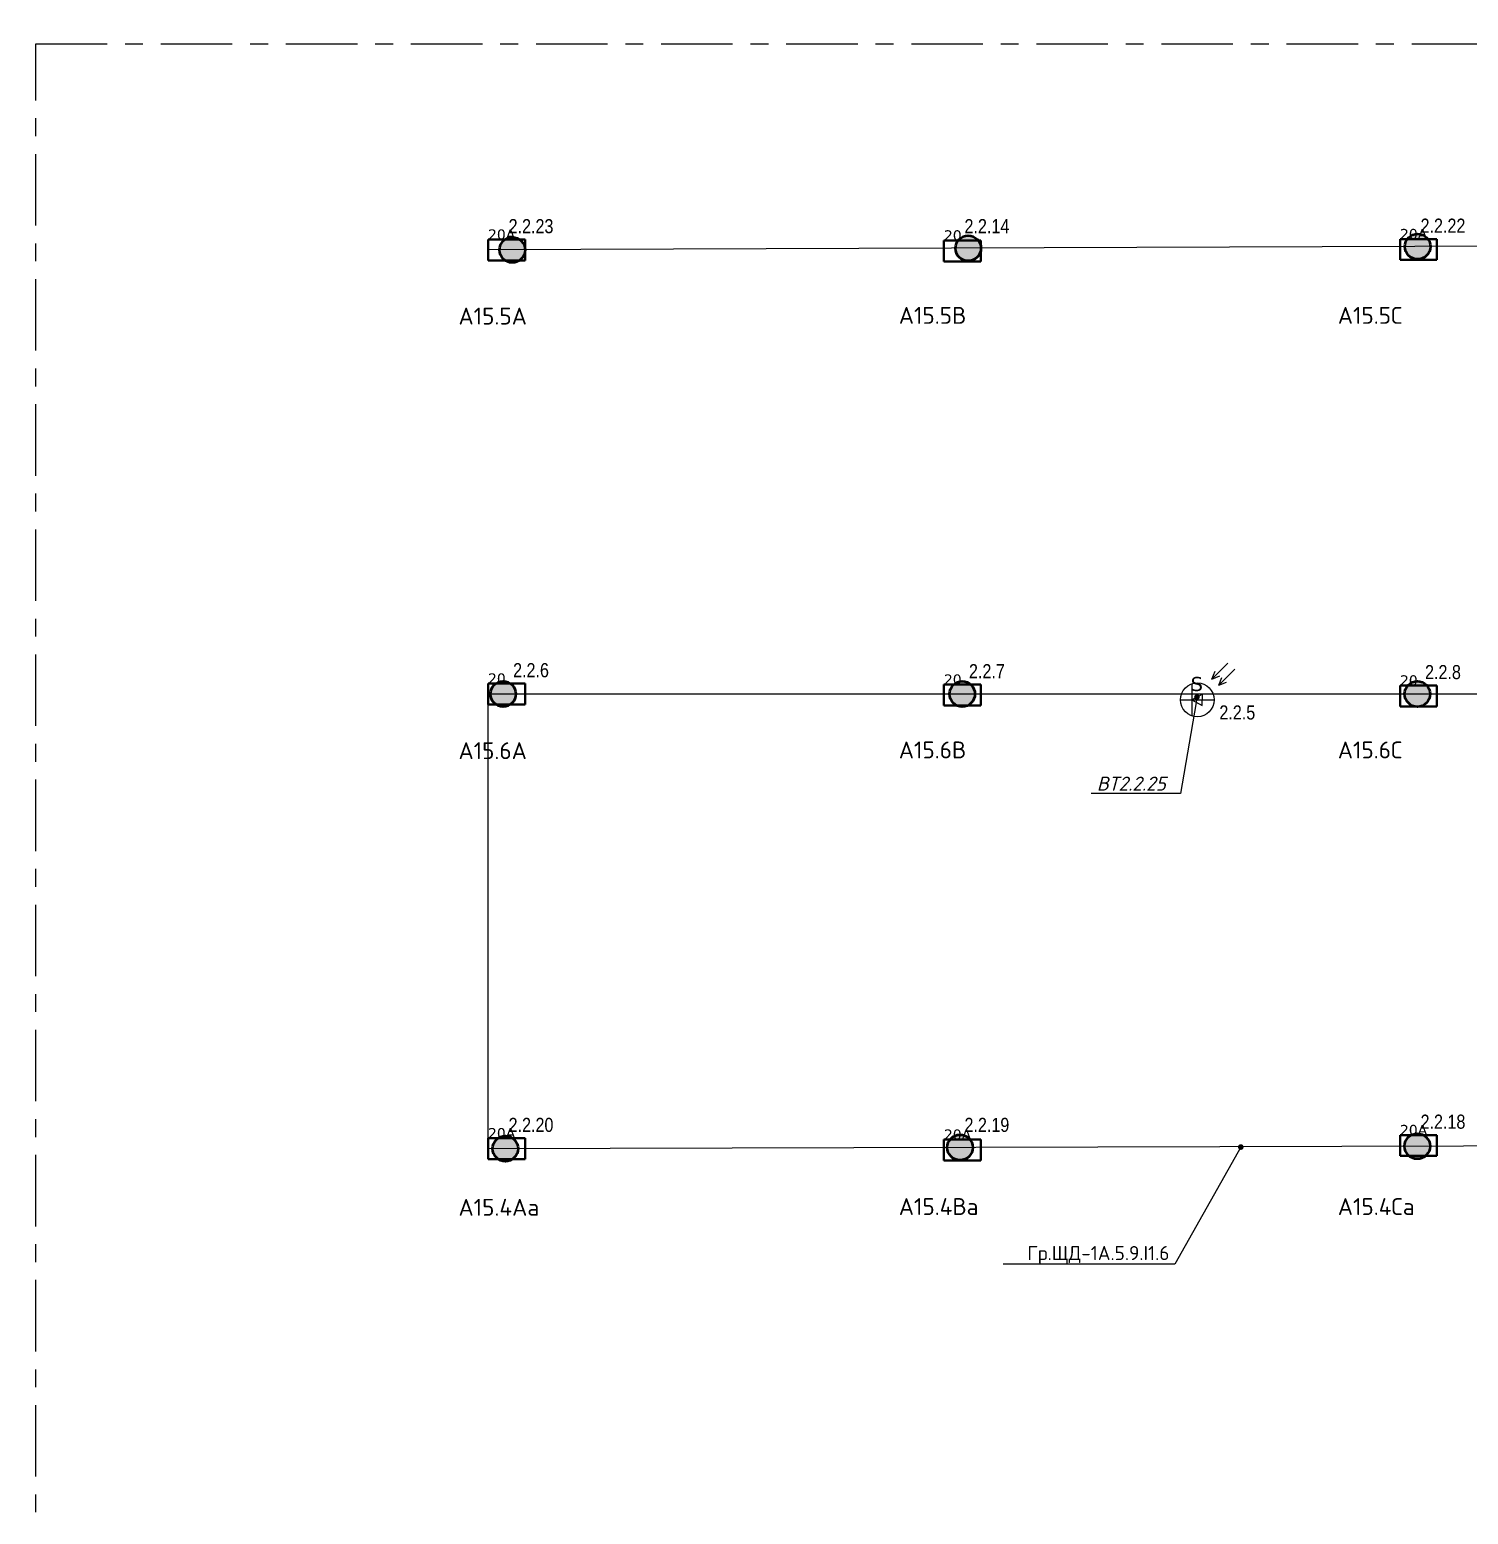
# Model space of a CAD drawing. Header units: millimetres. Extents: x -243740 to 150609, y -473655 to -165121.
# Drawn here: x -95415 to -69855, y -379162 to -352787 of the extents above; entities that cross this region are included whole.
import ezdxf
from ezdxf import colors
from ezdxf.entities.mleader import LeaderData, LeaderLine
from ezdxf.enums import TextEntityAlignment as Align
from ezdxf.math import Vec2, Vec3

# ---------------------------------------------------------------- set-up
doc = ezdxf.new("R2010")
doc.units = ezdxf.units.MM
doc.linetypes.add('Линия сетки', pattern=[22.225, 12.7, -3.175, 3.175, -3.175])
for name, color, linetype, lineweight in [('0_Авт.', 255, 'Continuous', 5), ('_освещение_dali', 3, 'Continuous', 50), ('DALLI', 6, 'TRAY', 30), ('Аварийное_овещение', 1, 'Continuous', 30)]:
    doc.layers.add(name, color=color, linetype=linetype, lineweight=lineweight)
doc.layers.add('_Гр.ЩД-1А.5.9.I1.6', color=6, linetype='Continuous')
doc.layers.add('сВЕтильники', color=7, linetype='Continuous', lineweight=40, true_color=0x600080)
doc.styles.add('ELine', font='txt.shx')
doc.styles.add('ISOCPEUR', font='isocpeur.ttf')
doc.styles.add('ISOCPEUR_1', font='isocpeur.ttf', dxfattribs={"height": 200})
doc.styles.get("Standard").update_dxf_attribs({"font": 'ARIALN.TTF'})
doc.styles.add('TableTextStyle', font='')
doc.styles.add('Шрифт - 200', font='', dxfattribs={"height": 200})
doc.styles.get('TableTextStyle').set_extended_font_data('VERDANA.TTF')
doc.styles.get('Шрифт - 200').set_extended_font_data('GOST Common', italic=True)
doc.linetypes.add('TRAY', pattern='A,12.119257,["_",ELine,S=4.5,R=90,X=0,Y=-1.555839],0.750382,["_",ELine,S=4.5,R=0,X=0,Y=-0.805849],1.314849,["_",ELine,S=4.5,R=0,X=0,Y=-0.805849],2.250029,["_",ELine,S=4.5,R=90,X=0,Y=-1.555839],13.565483', length=30)
doc.linetypes.add('Truba', pattern='A,3e-05,[4,MSH_7,S=1,R=0,X=0,Y=0],-3.022072', length=3.022102)
doc.linetypes.add('Проводка в лотке', pattern='A,7.5,[130,ltypeshp.shx,S=0.5,R=0,X=0,Y=0],1,[130,ltypeshp.shx,S=1,R=90,X=0,Y=-0.5],1,[130,ltypeshp.shx,S=0.5,R=0,X=0,Y=0],7.5', length=17)

# ---------------------------------------------------------------- blocks, each defined once
blk = doc.blocks.new('A$C85fa3c5e')
at = {"layer": '0_Авт.', "color": 6, "lineweight": 25, "ltscale": 100}
for points in [[(5.42, 6.5), (2.59, 3.68), (3.15, 5.07)], [(5.42, 6.5), (2.59, 3.68), (3.98, 4.24)], [(6.66, 5.43), (3.83, 2.6), (4.39, 3.99)], [(6.66, 5.43), (3.83, 2.6), (5.22, 3.16)], [(-0.97, 2.84), (-0.98, -2.84)], [(-3, 0), (3, 0)], [(-0.98, 0), (0.85, 1), (0.85, -0.01)], [(-0.98, 0), (0.84, -1.02), (0.85, -0.01)]]:
    blk.add_lwpolyline(points, dxfattribs=at)
blk.add_circle((0, 0), 3, dxfattribs=at)
blk = doc.blocks.new('_Dot')
at = {"color": 0, "linetype": 'ByBlock', "lineweight": -2}
blk.add_line((-0.5, 0), (-1, 0), dxfattribs=at)
at = {"color": 0, "linetype": 'ByBlock', "const_width": 0.5}
blk.add_lwpolyline([(-0.25, 0, 1), (0.25, 0, 1)], format="xyb", close=True, dxfattribs=at)
blk = doc.blocks.new('dgdg')
at = {"layer": 'Аварийное_овещение', "lineweight": 40}
for points in [[(147369, 24585, 0), (147369, 24957, 0)], [(147369, 24957, 0), (147369, 24585, 0)], [(147369, 24957, 0), (148026, 24957, 0)], [(148026, 24957, 0), (147369, 24957, 0)], [(148026, 24957, 0), (147369, 24957, 0)], [(147369, 24957, 0), (147369, 24585, 0)], [(147369, 24585, 0), (147369, 24957, 0)], [(147369, 24957, 0), (148026, 24957, 0)], [(148026, 24957, 0), (148026, 24585, 0)], [(148026, 24585, 0), (148026, 24957, 0)], [(148026, 24585, 0), (148026, 24957, 0)], [(148026, 24957, 0), (148026, 24585, 0)], [(155469, 24560, 0), (155469, 24932, 0)], [(155469, 24932, 0), (155469, 24560, 0)], [(155469, 24932, 0), (156126, 24932, 0)], [(156126, 24932, 0), (155469, 24932, 0)], [(156126, 24932, 0), (155469, 24932, 0)], [(155469, 24932, 0), (155469, 24560, 0)], [(155469, 24560, 0), (155469, 24932, 0)], [(155469, 24932, 0), (156126, 24932, 0)], [(156126, 24932, 0), (156126, 24560, 0)], [(156126, 24560, 0), (156126, 24932, 0)], [(156126, 24560, 0), (156126, 24932, 0)], [(156126, 24932, 0), (156126, 24560, 0)], [(163572, 24641, 0), (163572, 25013, 0)], [(163572, 25013, 0), (163572, 24641, 0)], [(163572, 25013, 0), (164229, 25013, 0)], [(164229, 25013, 0), (163572, 25013, 0)], [(164229, 25013, 0), (163572, 25013, 0)], [(163572, 25013, 0), (163572, 24641, 0)], [(163572, 24641, 0), (163572, 25013, 0)], [(163572, 25013, 0), (164229, 25013, 0)], [(164229, 25013, 0), (164229, 24641, 0)], [(164229, 24641, 0), (164229, 25013, 0)], [(164229, 24641, 0), (164229, 25013, 0)], [(164229, 25013, 0), (164229, 24641, 0)], [(148026, 24585, 0), (147369, 24585, 0)], [(147369, 24585, 0), (148026, 24585, 0)], [(147369, 24585, 0), (148026, 24585, 0)], [(148026, 24585, 0), (147369, 24585, 0)], [(156126, 24560, 0), (155469, 24560, 0)], [(155469, 24560, 0), (156126, 24560, 0)], [(155469, 24560, 0), (156126, 24560, 0)], [(156126, 24560, 0), (155469, 24560, 0)], [(164229, 24641, 0), (163572, 24641, 0)], [(163572, 24641, 0), (164229, 24641, 0)], [(163572, 24641, 0), (164229, 24641, 0)], [(164229, 24641, 0), (163572, 24641, 0)]]:
    blk.add_polyline3d(points, dxfattribs=at)
at = {"layer": 'сВЕтильники', "lineweight": 40}
for points in [[(147369, 40550, 0), (147369, 40922, 0)], [(147369, 40922, 0), (147369, 40550, 0)], [(147369, 40922, 0), (148026, 40922, 0)], [(148026, 40922, 0), (147369, 40922, 0)], [(148026, 40922, 0), (147369, 40922, 0)], [(147369, 40922, 0), (147369, 40550, 0)], [(147369, 40550, 0), (147369, 40922, 0)], [(147369, 40922, 0), (148026, 40922, 0)], [(148026, 40922, 0), (148026, 40550, 0)], [(148026, 40550, 0), (148026, 40922, 0)], [(148026, 40550, 0), (148026, 40922, 0)], [(148026, 40922, 0), (148026, 40550, 0)], [(155469, 40534, 0), (155469, 40906, 0)], [(155469, 40906, 0), (155469, 40534, 0)], [(155469, 40906, 0), (156126, 40906, 0)], [(156126, 40906, 0), (155469, 40906, 0)], [(156126, 40906, 0), (155469, 40906, 0)], [(155469, 40906, 0), (155469, 40534, 0)], [(155469, 40534, 0), (155469, 40906, 0)], [(155469, 40906, 0), (156126, 40906, 0)], [(156126, 40906, 0), (156126, 40534, 0)], [(156126, 40534, 0), (156126, 40906, 0)], [(156126, 40534, 0), (156126, 40906, 0)], [(156126, 40906, 0), (156126, 40534, 0)], [(163572, 40559, 0), (163572, 40931, 0)], [(163572, 40931, 0), (163572, 40559, 0)], [(163572, 40931, 0), (164229, 40931, 0)], [(164229, 40931, 0), (163572, 40931, 0)], [(164229, 40931, 0), (163572, 40931, 0)], [(163572, 40931, 0), (163572, 40559, 0)], [(163572, 40559, 0), (163572, 40931, 0)], [(163572, 40931, 0), (164229, 40931, 0)], [(164229, 40931, 0), (164229, 40559, 0)], [(164229, 40559, 0), (164229, 40931, 0)], [(164229, 40559, 0), (164229, 40931, 0)], [(164229, 40931, 0), (164229, 40559, 0)], [(148026, 40550, 0), (147369, 40550, 0)], [(147369, 40550, 0), (148026, 40550, 0)], [(147369, 40550, 0), (148026, 40550, 0)], [(148026, 40550, 0), (147369, 40550, 0)], [(156126, 40534, 0), (155469, 40534, 0)], [(155469, 40534, 0), (156126, 40534, 0)], [(155469, 40534, 0), (156126, 40534, 0)], [(156126, 40534, 0), (155469, 40534, 0)], [(164229, 40559, 0), (163572, 40559, 0)], [(163572, 40559, 0), (164229, 40559, 0)], [(163572, 40559, 0), (164229, 40559, 0)], [(164229, 40559, 0), (163572, 40559, 0)], [(147369, 32662, 0), (147369, 33034, 0)], [(147369, 33034, 0), (147369, 32662, 0)], [(147369, 33034, 0), (148026, 33034, 0)], [(148026, 33034, 0), (147369, 33034, 0)], [(148026, 33034, 0), (147369, 33034, 0)], [(147369, 33034, 0), (147369, 32662, 0)], [(147369, 32662, 0), (147369, 33034, 0)], [(147369, 33034, 0), (148026, 33034, 0)], [(148026, 33034, 0), (148026, 32662, 0)], [(148026, 32662, 0), (148026, 33034, 0)], [(148026, 32662, 0), (148026, 33034, 0)], [(148026, 33034, 0), (148026, 32662, 0)], [(155469, 32644, 0), (155469, 33016, 0)], [(155469, 33016, 0), (155469, 32644, 0)], [(155469, 33016, 0), (156126, 33016, 0)], [(156126, 33016, 0), (155469, 33016, 0)], [(156126, 33016, 0), (155469, 33016, 0)], [(155469, 33016, 0), (155469, 32644, 0)], [(155469, 32644, 0), (155469, 33016, 0)], [(155469, 33016, 0), (156126, 33016, 0)], [(156126, 33016, 0), (156126, 32644, 0)], [(156126, 32644, 0), (156126, 33016, 0)], [(156126, 32644, 0), (156126, 33016, 0)], [(156126, 33016, 0), (156126, 32644, 0)], [(163572, 32628, 0), (163572, 33000, 0)], [(163572, 33000, 0), (163572, 32628, 0)], [(163572, 33000, 0), (164229, 33000, 0)], [(164229, 33000, 0), (163572, 33000, 0)], [(164229, 33000, 0), (163572, 33000, 0)], [(163572, 33000, 0), (163572, 32628, 0)], [(163572, 32628, 0), (163572, 33000, 0)], [(163572, 33000, 0), (164229, 33000, 0)], [(164229, 33000, 0), (164229, 32628, 0)], [(164229, 32628, 0), (164229, 33000, 0)], [(164229, 32628, 0), (164229, 33000, 0)], [(164229, 33000, 0), (164229, 32628, 0)], [(148026, 32662, 0), (147369, 32662, 0)], [(147369, 32662, 0), (148026, 32662, 0)], [(147369, 32662, 0), (148026, 32662, 0)], [(148026, 32662, 0), (147369, 32662, 0)], [(156126, 32644, 0), (155469, 32644, 0)], [(155469, 32644, 0), (156126, 32644, 0)], [(155469, 32644, 0), (156126, 32644, 0)], [(156126, 32644, 0), (155469, 32644, 0)], [(164229, 32628, 0), (163572, 32628, 0)], [(163572, 32628, 0), (164229, 32628, 0)], [(163572, 32628, 0), (164229, 32628, 0)], [(164229, 32628, 0), (163572, 32628, 0)]]:
    blk.add_polyline3d(points, dxfattribs=at)
at = {"layer": 'Аварийное_овещение', "style": 'ISOCPEUR_1'}
for s, p in [('А15.4Аа', (146844, 23579)), ('А15.4Ва', (154667, 23592)), ('А15.4Са', (162467, 23592))]:
    blk.add_text(s, height=300, dxfattribs=at).set_placement(p)
at = {"layer": 'сВЕтильники', "style": 'ISOCPEUR_1'}
for s, p in [('А15.5А', (146844, 39411)), ('А15.5В', (154667, 39424)), ('А15.5С', (162467, 39424)), ('А15.6А', (146844, 31691)), ('А15.6В', (154667, 31704)), ('А15.6С', (162467, 31704))]:
    blk.add_text(s, height=300, dxfattribs=at).set_placement(p)
blk = doc.blocks.new('A$Cab2378fa')
at = {"lineweight": 25}
h = blk.add_hatch(color=0, dxfattribs=at)
h.paths.add_polyline_path([(162, -157, 0.442338), (148, 178), (0, 0)])
h.paths.add_polyline_path([(-142, -170), (0, 0), (-163, 158, 0.430096)])
at = {"lineweight": 25, "true_color": 0xfff5f5}
h = blk.add_hatch(color=7, dxfattribs=at)
h.dxf.hatch_style = 1
h.paths.add_polyline_path([(0, 0), (-142, -170, 0.174923), (3, -222, 0.197808), (162, -157)])
h.paths.add_polyline_path([(-163, 158), (0, 0), (148, 178, 0.175398), (3, 230, 0.209014)])
blk.add_circle((3, 4), 226)

msp = doc.modelspace()

# ---------------------------------------------------------------- linework, layer by layer
at = {"layer": '_Гр.ЩД-1А.5.9.I1.6', "ltscale": 100}
msp.add_lwpolyline([(-150052, -393665), (-150052, -384058), (-95688, -384058), (-95688, -380558), (-46111, -380558), (-46111, -372558), (-87271, -372667), (-87271, -364589), (-46111, -364589), (-46111, -356552), (-87271, -356701)], dxfattribs=at)
at = {"layer": 'DALLI', "color": 0, "linetype": 'Линия сетки', "lineweight": -3, "ltscale": 100}
msp.add_lwpolyline([(-95308, -353038), (-45395, -353038), (-45395, -382937), (-95308, -382937)], close=True, dxfattribs=at)

# ---------------------------------------------------------------- block references
at = {"layer": '0_Авт.', "color": 3, "linetype": 'Проводка в лотке', "ltscale": 100, "xscale": 100, "yscale": 100, "zscale": 100}
msp.add_blockref('A$C85fa3c5e', (-74670, -364693), dxfattribs=at)
at = {"layer": '_освещение_dali', "color": 1, "ltscale": 100}
for p in [(-86843, -356704), (-70758, -356645), (-70764, -372627), (-86967, -372670), (-78888, -372649)]:
    msp.add_blockref('A$Cab2378fa', p, dxfattribs=at)
at = {"layer": '_освещение_dali', "color": 5, "ltscale": 100}
for p in [(-78743, -356674), (-87005, -364593), (-78849, -364593), (-70763, -364593)]:
    msp.add_blockref('A$Cab2378fa', p, dxfattribs=at)
at = {"layer": 'Defpoints', "linetype": 'Truba'}
msp.add_blockref('dgdg', (-234640, -397437), dxfattribs=at)

# ---------------------------------------------------------------- texts
at = {"layer": '_Гр.ЩД-1А.5.9.I1.6', "ltscale": 100}
for s, p in [('2.2.23', (-86508, -356478)), ('2.2.14', (-78408, -356478)), ('2.2.22', (-70305, -356469)), ('2.2.6', (-86508, -364366)), ('2.2.7', (-78408, -364384)), ('2.2.8', (-70305, -364400)), ('2.2.5', (-73959, -365117)), ('2.2.20', (-86508, -372444)), ('2.2.19', (-78408, -372444)), ('2.2.18', (-70305, -372387))]:
    msp.add_text(s, height=250, dxfattribs=at).set_placement(p, align=Align.BOTTOM_CENTER)
at = {"layer": '_освещение_dali', "color": 21, "true_color": 0xffaf89, "style": 'TableTextStyle'}
for s, height, p in [('20А', 180, (-87271, -356515)), ('20', 180, (-79171, -356531)), ('20А', 180, (-71068, -356507)), ('20', 180, (-87271, -364403)), ('20', 180, (-79171, -364421)), ('S', 250, (-74787, -364536)), ('20', 180, (-71068, -364437)), ('20А', 180, (-87271, -372481)), ('20А', 180, (-79171, -372505)), ('20А', 180, (-71068, -372424))]:
    msp.add_text(s, height=height, dxfattribs=at).set_placement(p)

# ---------------------------------------------------------------- leaders
at = {"layer": '_Гр.ЩД-1А.5.9.I1.6', "ltscale": 100}
ml = msp.add_multileader_mtext('Standard', dxfattribs=at)
ml.set_content('Гр.ЩД-1А.5.9.I1.6', color=256, style='ISOCPEUR')
ml.set_leader_properties()
ml.set_arrow_properties(name='DOT')
ml.build(insert=Vec2(0, 0))
ml.multileader.update_dxf_attribs({"has_dogleg": 0, "text_left_attachment_type": 6, "text_right_attachment_type": 6, "arrow_head_size": 100})
ctx = ml.context
ctx.base_point, ctx.char_height, ctx.arrow_head_size, ctx.landing_gap_size, ctx.plane_origin = Vec3(-77891, -374721), 250, 100, 200, Vec3(6602, -246950)
ctx.left_attachment, ctx.right_attachment = 6, 6
notes = []
notes.append((ctx, [(1, (1, 1, 0), (-75058, -374721), (-1, 0), 8, [(1, [(-73897, -372638)], 0, [])])]))
ctx.mtext.insert, ctx.mtext.flow_direction = Vec3(-77691, -374396), 5
at = {"layer": '_освещение_dali'}
ml = msp.add_multileader_mtext('Standard', dxfattribs=at)
ml.set_content('{\\fISOCPEUR|b0|i1|c204|p34;ВТ2.2.25}', color=256, style='Шрифт - 200')
ml.set_leader_properties()
ml.set_arrow_properties(name='DOT')
ml.build(insert=Vec2(0, 0))
ml.multileader.update_dxf_attribs({"has_dogleg": 0, "text_left_attachment_type": 6, "text_right_attachment_type": 6, "arrow_head_size": 100})
ctx = ml.context
ctx.base_point, ctx.char_height, ctx.arrow_head_size, ctx.landing_gap_size, ctx.plane_origin = Vec3(-76656, -366357), 250, 100, 200, Vec3(11215, -235342)
ctx.left_attachment, ctx.right_attachment = 6, 6
notes.append((ctx, [(1, (1, 1, 0), (-74959, -366357), (-1, 0), 8, [(1, [(-74676, -364643)], 0, [])])]))
ctx.mtext.insert, ctx.mtext.flow_direction = Vec3(-76456, -366057), 5
for ctx, leaders in notes:
    for number, flags, end, landing, length, lines in leaders:
        leader = LeaderData()
        leader.index, (leader.has_last_leader_line, leader.has_dogleg_vector, leader.attachment_direction) = number, flags
        leader.last_leader_point, leader.dogleg_vector, leader.dogleg_length = Vec3(end), Vec3(landing), length
        for number, points, colour, breaks in lines:
            line = LeaderLine()
            line.index, line.vertices, line.color, line.breaks = number, Vec3.list(points), colors.encode_raw_color(colour), breaks
            leader.lines.append(line)
        ctx.leaders.append(leader)

doc.saveas('drawing.dxf')
